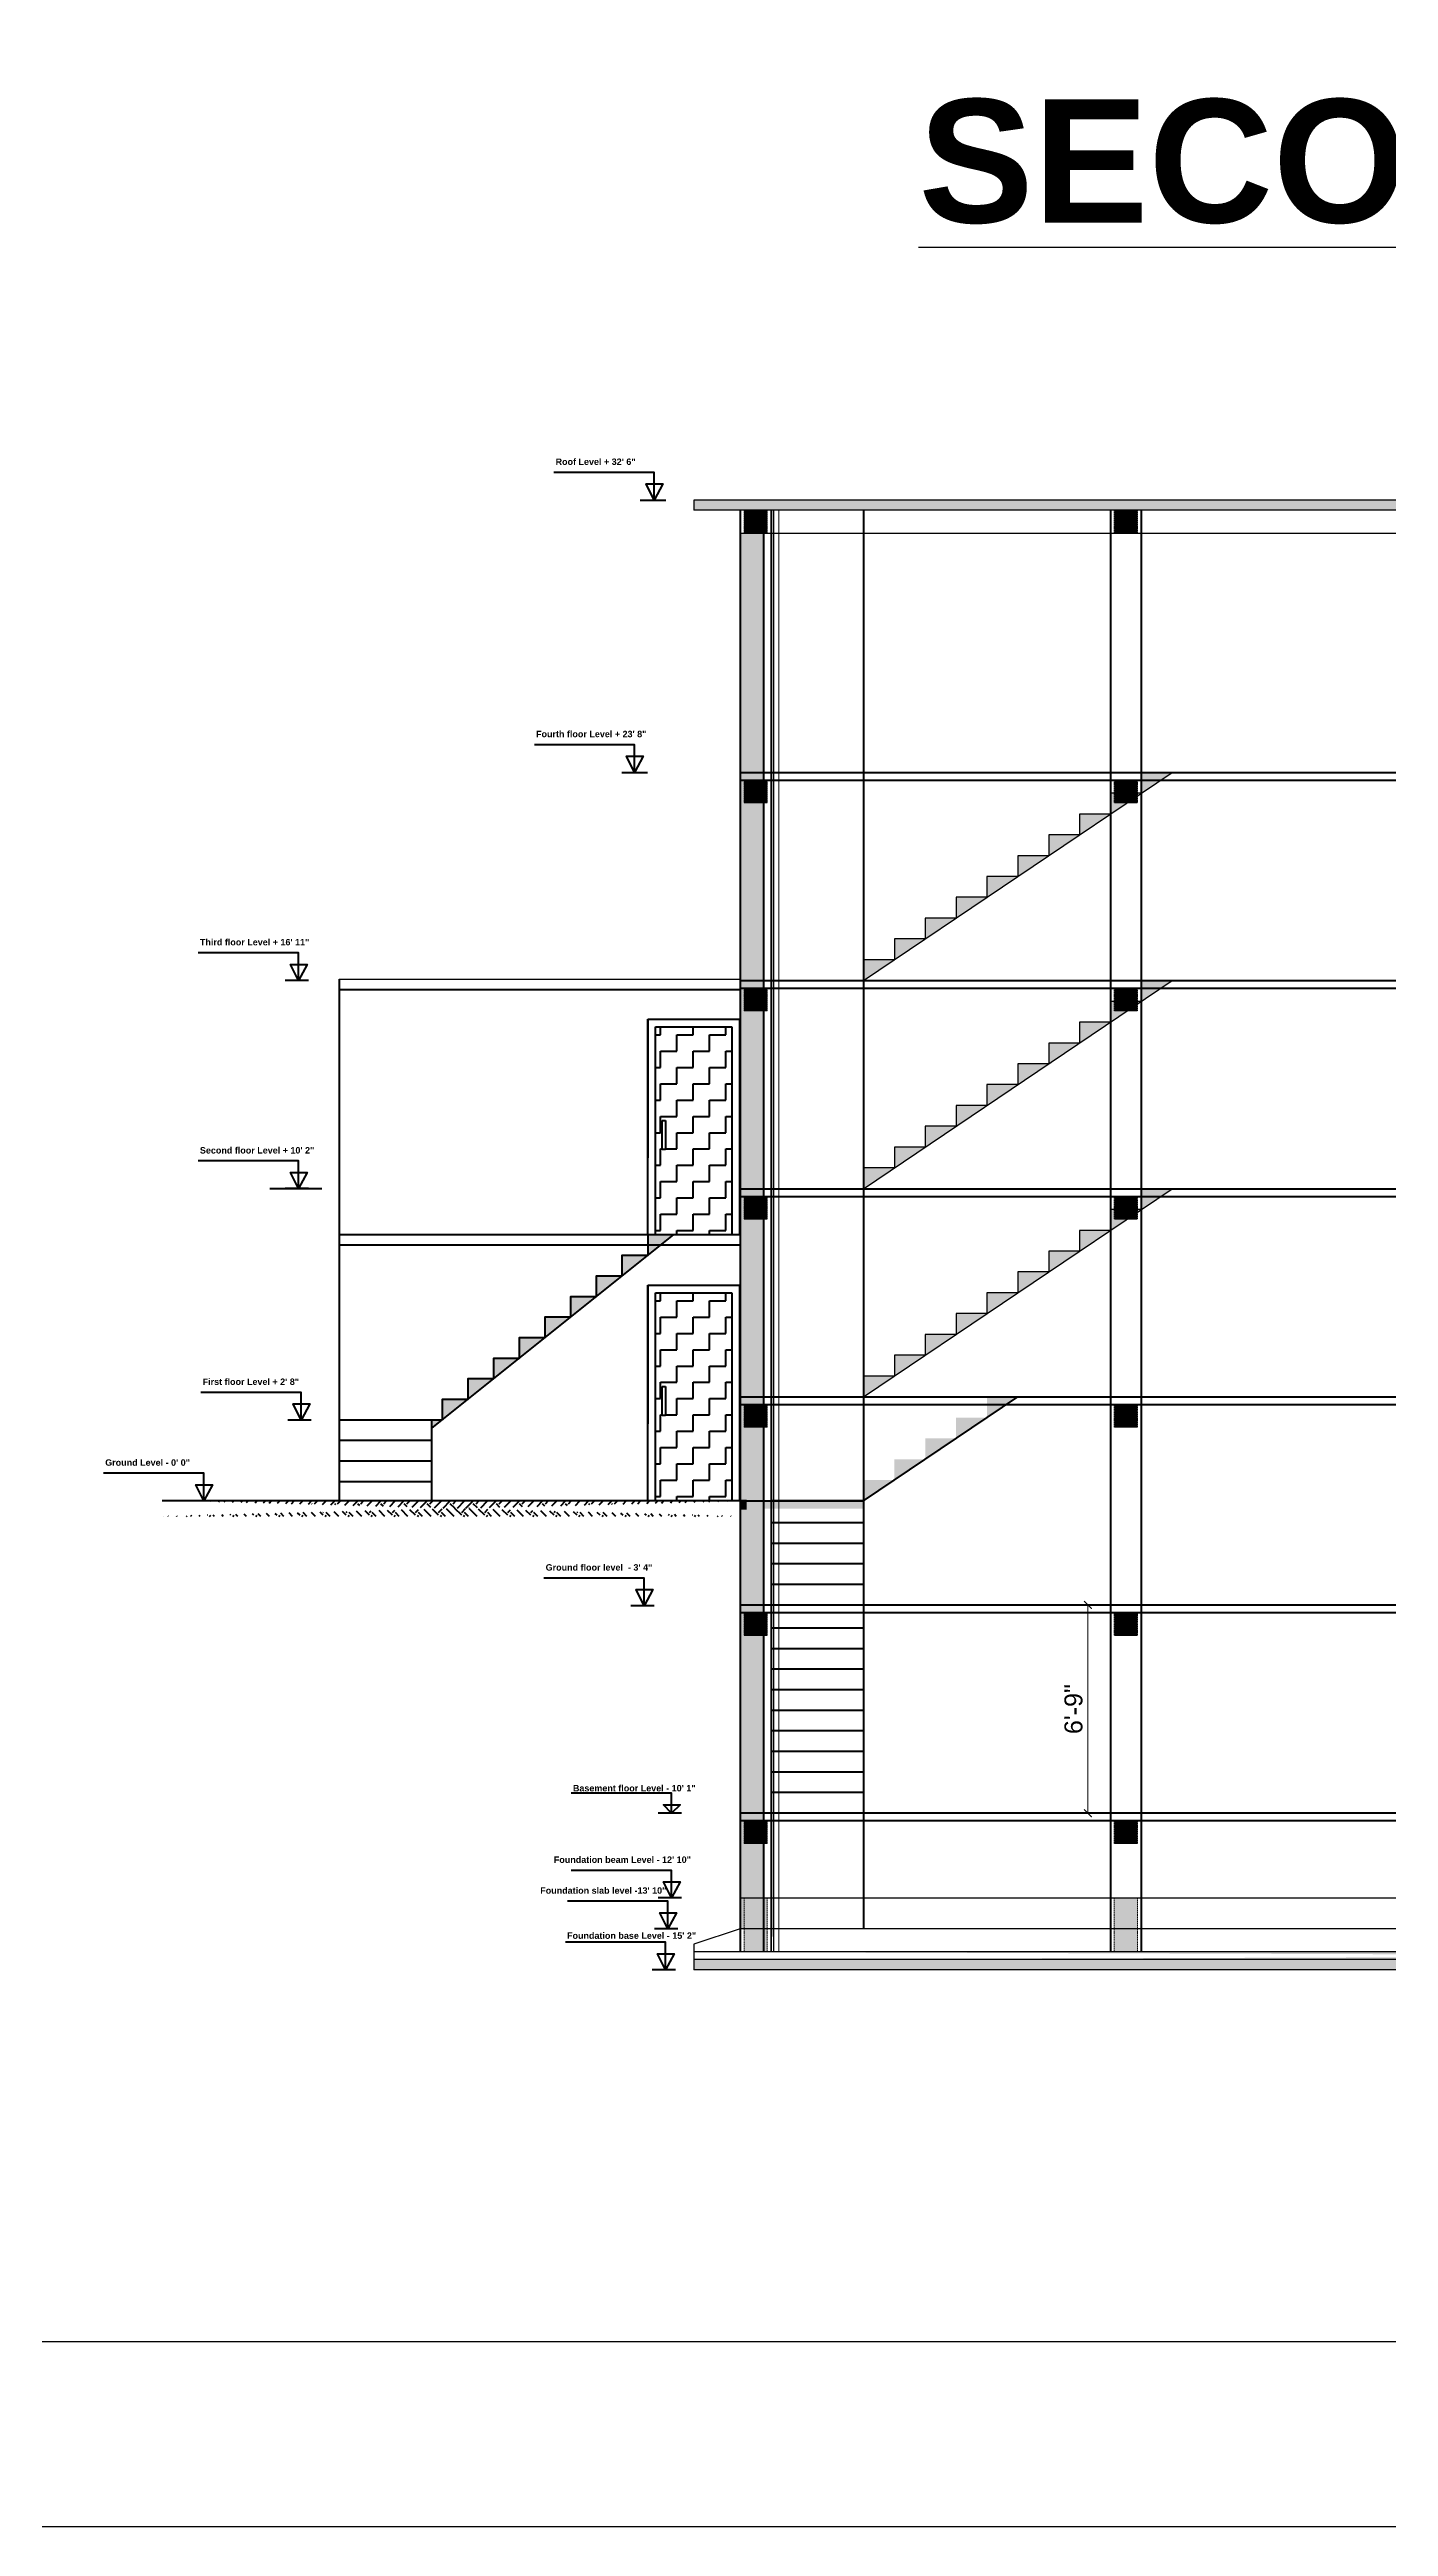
# Model space of a CAD drawing. Extents: x -2338379 to 930990, y -818978 to 106940.
# Drawn here: x 373911 to 374432, y -199437 to -198473 of the extents above; entities that cross this region are included whole.
import ezdxf

# ---------------------------------------------------------------- set-up
doc = ezdxf.new("R2010")
doc.units = 0
doc.header["$MEASUREMENT"] = 0
doc.header["$PDMODE"] = 34
doc.linetypes.add('DASHED', pattern=[0.75, 0.5, -0.25])
doc.layers.get('0').update_dxf_attribs({"linetype": 'CONTINUOUS', "lineweight": 30})
doc.layers.get('DEFPOINTS').update_dxf_attribs({"linetype": 'CONTINUOUS'})
for name, color, linetype, lineweight in [('BEAM', 1, 'DASHED', 18), ('Door', 5, 'CONTINUOUS', 5), ('Plaster', 163, 'CONTINUOUS', 15), ('STAIRCASE', 32, 'CONTINUOUS', 25), ('thermo', 50, 'CONTINUOUS', 35), ('WALL', 1, 'CONTINUOUS', 40)]:
    doc.layers.add(name, color=color, linetype=linetype, lineweight=lineweight)
doc.layers.add('mesh', color=10, linetype='CONTINUOUS')
doc.styles.get("Standard").update_dxf_attribs({"font": 'times.ttf', "height": 6})
doc.styles.add('style1', font='arial.ttf')
doc.dimstyles.new('DIM1', dxfattribs={"dimscale": 0, "dimtxt": 7, "dimasz": 3, "dimexe": 3, "dimexo": 15, "dimgap": 2, "dimtad": 1, "dimdec": 0, "dimzin": 0, "dimdsep": 46, "dimlunit": 4, "dimtxsty": 'style1', "dimblk1": 'ARCHTICK', "dimblk2": 'ARCHTICK', "dimsah": 1, "dimcen": 0, "dimclrd": 6, "dimclre": 6, "dimclrt": 256, "dimadec": 0, "dimazin": 0, "dimtfac": 0.333333, "dimtdec": 0, "dimtofl": 0, "dimtmove": 2, "dimatfit": 3, "dimldrblk": 'ARCHTICK', "dimfxl": 1, "dimtolj": 1, "dimtzin": 0, "dimlwd": 13, "dimlwe": 13, "dimarcsym": 0})
pattern_1 = [(50, (363483.968, -200335.6095), (5.46554, -0.4781726), [0.5715, -6.2865]), (355, (363483.968, -200335.6095), (-1.0572848, 5.7316993), [0.4572, -5.0292]), (100.451, (363484.4236, -200335.6494), (4.408275, 5.2535006), [0.4857, -5.3427]), (46.1842, (363483.968, -200334.0855), (8.1323712, -1.26127), [0.85725, -9.42975]), (96.6356, (363484.646, -200334.191), (7.122127, 7.4227667), [0.72855, -8.01405]), (351.184, (363483.968, -200334.0855), (7.122138, 7.4227535), [0.6858, -7.5438]), (21, (363484.73, -200334.4665), (4.5484464, -3.0679656), [0.5715, -6.2865]), (326, (363484.73, -200334.4665), (1.8540609, 5.525639), [0.4572, -5.0292]), (71.4514, (363485.109, -200334.722), (6.4024947, 2.4576857), [0.4857, -5.3427]), (37.5, (363483.9681, -200335.6095), (0.0926581, 2.53665117), [0, -4.96824, 0, -5.1054, 0, -5.04825]), (7.5, (363483.968, -200335.6095), (2.0045899, 3.00541724), [0, -2.91084, 0, -4.85394, 0, -1.92405]), (327.5, (363482.2688, -200335.6095), (4.06771786, -0.17186232), [0, -1.905, 0, -5.9436, 0, -7.8867]), (317.5, (363481.507, -200335.6095), (4.4438754, 0.7627947), [0, -2.4765, 0, -3.94716, 0, -5.6007])]

# ---------------------------------------------------------------- blocks, each defined once
blk = doc.blocks.new('staircase')
at = {"layer": 'STAIRCASE'}
for p, q in [((0, 0), (-120, 81)), ((-108, 81), (-108, 72.9)), ((-108, 72.9), (-96, 72.9)), ((-96, 72.9), (-96, 64.8)), ((-96, 64.8), (-84, 64.8)), ((-84, 64.8), (-84, 56.7)), ((-84, 56.7), (-72, 56.7)), ((-72, 56.7), (-72, 48.6)), ((-72, 48.6), (-60, 48.6)), ((-60, 48.6), (-60, 40.5)), ((-60, 40.5), (-48, 40.5)), ((-48, 40.5), (-48, 32.4)), ((-48, 32.4), (-36, 32.4)), ((-36, 32.4), (-36, 24.3)), ((-36, 24.3), (-24, 24.3)), ((-24, 24.3), (-24, 16.2)), ((-24, 16.2), (-12, 16.2)), ((-12, 8.1), (0, 8.1))]:
    blk.add_line(p, q, dxfattribs=at)
for points in [[(-12, 16.2), (-12, 8.1)], [(0, 8.1), (0, 0)]]:
    blk.add_lwpolyline(points, dxfattribs=at)
blk = doc.blocks.new('beam')
blk.add_hatch(color=5).paths.add_polyline_path([(-1.5, 0), (-10.5, 0), (-10.5, -9), (-1.5, -9)])
at = {"layer": 'BEAM'}
for p, q in [((-10.5, 0), (-10.5, -9)), ((-1.5, 0), (-1.5, -9))]:
    blk.add_line(p, q, dxfattribs=at)
blk = doc.blocks.new('beam12')
blk.add_hatch(color=5).paths.add_polyline_path([(-1.5, 21), (-10.5, 21), (-10.5, 0), (-1.5, 0)])
at = {"layer": 'BEAM'}
for p, q in [((-10.5, 21), (-10.5, 0)), ((-1.5, 21), (-10.5, 21)), ((-1.5, 21), (-1.5, 0)), ((-1.5, 0), (-10.5, 0))]:
    blk.add_line(p, q, dxfattribs=at)
blk = doc.blocks.new('_ARCHTICK')
at = {"color": 0, "linetype": 'ByBlock', "const_width": 0.15}
blk.add_lwpolyline([(-0.5, -0.5), (0.5, 0.5)], dxfattribs=at)
blk = doc.blocks.new('*D12')
at = {"color": 6, "lineweight": 13, "transparency": 16777216}
for p, q in [((374309.04, -199078.47), (374312.29, -199078.47)), ((374315.29, -199078.47), (374315.29, -199159.47)), ((374309.04, -199159.47), (374312.29, -199159.47))]:
    blk.add_line(p, q, dxfattribs=at)
at = {"layer": 'DEFPOINTS', "color": 0, "lineweight": 30, "transparency": 16777216}
for p in [(374324.04, -199078.47), (374315.29, -199159.47), (374324.04, -199159.47)]:
    blk.add_point(p, dxfattribs=at)
at = {"color": 6, "lineweight": 13, "transparency": 16777216, "xscale": 3, "yscale": 3, "zscale": 3}
for p, rotation in [((374315.29, -199078.47), 90), ((374315.29, -199159.47), 270)]:
    blk.add_blockref('_ARCHTICK', p, dxfattribs=dict(at, rotation=rotation))
at = {"lineweight": 40, "transparency": 16777216, "insert": (374309.72, -199118.97), "char_height": 7, "attachment_point": 5, "rotation": 90, "style": 'style1'}
blk.add_mtext('\\A1;6\'-9"', dxfattribs=at)

msp = doc.modelspace()

# ---------------------------------------------------------------- hatches: boundary and pattern name
at = {"lineweight": 40}
h = msp.add_hatch(dxfattribs=at)
h.set_pattern_fill('AR-CONC', color=5, scale=0.03, style=0)
h.set_pattern_definition(pattern_1)
h.paths.add_polyline_path([(375074.04, -198648.47), (374162.04, -198648.47), (374162.04, -198652.47), (375074.04, -198652.47)])
h = msp.add_hatch(dxfattribs=at)
h.set_pattern_fill('AR-CONC', color=256, scale=0.03, style=0)
h.set_pattern_definition(pattern_1)
h.paths.add_polyline_path([(374189.04, -198661.47), (374180.04, -198661.47), (374180.04, -198754.47), (374189.04, -198754.47)])
h.paths.add_polyline_path([(374189.04, -198754.47), (374180.04, -198754.47), (374180.04, -198757.47), (374189.04, -198757.47)])
h.paths.add_polyline_path([(374189.04, -198757.47), (374180.04, -198757.47), (374180.04, -198835.47), (374189.04, -198835.47)])
h.paths.add_polyline_path([(374189.04, -198838.47), (374180.04, -198838.47), (374180.04, -198916.47), (374189.04, -198916.47)])
h.paths.add_polyline_path([(374189.04, -198835.47), (374180.04, -198835.47), (374180.04, -198838.47), (374189.04, -198838.47)])
h.paths.add_polyline_path([(374189.04, -198916.47), (374180.04, -198916.47), (374180.04, -198919.47), (374189.04, -198919.47)])
h.paths.add_polyline_path([(374189.04, -198919.47), (374180.04, -198919.47), (374180.04, -198997.47), (374189.04, -198997.47)])
h.paths.add_polyline_path([(374189.04, -199000.47), (374180.04, -199000.47), (374180.04, -199037.98), (374182.54, -199037.98), (374189.04, -199037.98)])
h.paths.add_polyline_path([(374189.04, -198997.47), (374180.04, -198997.47), (374180.04, -199000.47), (374189.04, -199000.47)])
h.paths.add_polyline_path([(374189.04, -199037.98), (374182.54, -199037.98), (374180.04, -199037.98), (374180.04, -199078.47), (374189.04, -199078.47)])
h.paths.add_polyline_path([(374189.04, -199078.47), (374180.04, -199078.47), (374180.04, -199081.47), (374189.04, -199081.47)])
h.paths.add_polyline_path([(374189.04, -199081.47), (374180.04, -199081.47), (374180.04, -199159.47), (374189.04, -199159.47)])
h.paths.add_polyline_path([(374189.04, -199159.47), (374180.04, -199159.47), (374180.04, -199162.47), (374189.04, -199162.47)])
h.paths.add_polyline_path([(374189.04, -199162.47), (374180.04, -199162.47), (374180.04, -199204.47), (374181.54, -199204.47), (374181.54, -199192.47), (374189.04, -199192.47)])
h = msp.add_hatch(dxfattribs=at)
h.set_pattern_fill('EARTH', color=256, angle=45, style=0)
h.set_pattern_definition([(45, (363483.968, -200335.6095), (9e-16, 8.980256), [6.35, -6.35]), (45, (363482.284, -200333.926), (9e-16, 8.980256), [6.35, -6.35]), (45, (363480.6005, -200332.242), (9e-16, 8.980256), [6.35, -6.35]), (135, (363480.6005, -200331.1194), (-8.980256, 9e-16), [6.35, -6.35]), (135, (363482.284, -200329.4356), (-8.980256, 9e-16), [6.35, -6.35]), (135, (363483.968, -200327.752), (-8.980256, 9e-16), [6.35, -6.35])])
edge = h.paths.add_edge_path()
edge.add_line((374144.04, -199037.98), (373967.44, -199037.98))
edge.add_line((374180.04, -199043.98), (373955.13, -199043.98))
edge.add_line((374180.04, -199037.98), (374144.1, -199037.98))
msp.add_hatch(color=5, dxfattribs=at).paths.add_polyline_path([(374182.54, -199037.98), (374180.04, -199037.98), (374180.04, -199040.98), (374182.54, -199040.98)])
at = {"lineweight": 211}
h = msp.add_hatch(color=5, dxfattribs=at)
h.paths.add_polyline_path([(374216.04, -199037.97), (374216.04, -199040.97), (374182.54, -199040.97), (374182.54, -199037.97)])
h.paths.add_polyline_path([(374228.04, -199037.97), (374228.04, -199040.97), (374216.04, -199040.97), (374216.04, -199037.97)])
h = msp.add_hatch(dxfattribs=at)
h.set_pattern_fill('AR-CONC', color=2, scale=0.02, style=0)
h.set_pattern_definition([(50, (363483.968, -200335.6095), (3.6436934, -0.3187817), [0.381, -4.191]), (355, (363483.968, -200335.6095), (-0.7048565, 3.8211329), [0.3048, -3.3528]), (100.451, (363484.2717, -200335.636), (2.93885, 3.5023338), [0.3238, -3.5618]), (46.1842, (363483.968, -200334.5935), (5.4215808, -0.8408466), [0.5715, -6.2865]), (96.6356, (363484.42, -200334.6636), (4.7480847, 4.948511), [0.4857, -5.3427]), (351.184, (363483.968, -200334.5935), (4.748092, 4.9485024), [0.4572, -5.0292]), (21, (363484.476, -200334.8475), (3.0322976, -2.0453104), [0.381, -4.191]), (326, (363484.476, -200334.8475), (1.2360406, 3.6837593), [0.3048, -3.3528]), (71.4514, (363484.7288, -200335.018), (4.2683298, 1.6384572), [0.3238, -3.5618]), (37.5, (363483.9681, -200335.6095), (0.06177207, 1.69110078), [0, -3.31216, 0, -3.4036, 0, -3.3655]), (7.5, (363483.9681, -200335.6095), (1.33639325, 2.0036115), [0, -1.94056, 0, -3.23596, 0, -1.2827]), (327.5, (363482.8353, -200335.6095), (2.7118119, -0.11457488), [0, -1.27, 0, -3.9624, 0, -5.2578]), (317.5, (363482.3273, -200335.6095), (2.96258363, 0.5085298), [0, -1.651, 0, -2.63144, 0, -3.7338])])
edge = h.paths.add_edge_path()
edge.add_line((375074.04, -199213.47), (374162.04, -199213.47))
edge.add_line((375074.04, -199216.47), (374162.04, -199216.47))
h = msp.add_hatch()
h.set_pattern_fill('HEX', color=256, scale=0.2, style=0)
h.set_pattern_definition([(0, (363483.9681, -200327.1095), (0, 1.099852), [0.635, -1.27]), (120, (363483.9681, -200327.1095), (-0.95249977, -0.549926), [0.635, -1.27]), (60, (363484.6031, -200327.1095), (-0.95249977, 0.549926), [0.635, -1.27])])
h.paths.add_polyline_path([(374162.04, -199216.47), (374162.04, -199220.47), (375074.04, -199220.47), (375074.04, -199216.47)])
h = msp.add_hatch()
h.set_pattern_fill('AR-SAND', color=256, scale=0.03, style=0)
h.set_pattern_definition([(37.5, (363483.9681, -200327.1095), (-0.04800094, 1.46823971), [0, -1.15824, 0, -1.2954, 0, -1.23825]), (7.5, (363483.9681, -200327.1095), (1.34856985, 2.1504753), [0, -0.62484, 0, -1.04394, 0, -0.40005]), (327.5, (363483.0308, -200327.1095), (2.37297711, 0.00431155), [0, -0.381, 0, -1.3716, 0, -1.7907]), (317.5, (363483.0308, -200327.1095), (2.29066936, 0.66878797), [0, -0.1905, 0, -0.89916, 0, -1.0287])])
h.paths.add_polyline_path([(374162.04, -199216.47), (374162.04, -199220.47), (375074.04, -199220.47), (375074.04, -199216.47)])
at = {"layer": 'STAIRCASE'}
h = msp.add_hatch(color=5, dxfattribs=at)
h.paths.add_polyline_path([(374336.04, -198754.47), (374348.04, -198754.47), (374336.04, -198762.57)])
h.paths.add_polyline_path([(374324.04, -198762.57), (374336.04, -198762.57), (374324.04, -198770.67)])
h.paths.add_polyline_path([(374312.04, -198770.67), (374324.04, -198770.67), (374312.04, -198778.77)])
h.paths.add_polyline_path([(374300.04, -198778.77), (374312.04, -198778.77), (374300.04, -198786.87)])
h.paths.add_polyline_path([(374288.04, -198786.87), (374300.04, -198786.87), (374288.04, -198794.97)])
h.paths.add_polyline_path([(374276.04, -198794.97), (374288.04, -198794.97), (374276.04, -198803.07)])
h.paths.add_polyline_path([(374264.04, -198803.07), (374276.04, -198803.07), (374264.04, -198811.17)])
h.paths.add_polyline_path([(374252.04, -198811.17), (374264.04, -198811.17), (374252.04, -198819.27)])
h.paths.add_polyline_path([(374240.04, -198819.27), (374252.04, -198819.27), (374240.04, -198827.37)])
h.paths.add_polyline_path([(374228.04, -198827.37), (374240.04, -198827.37), (374228.04, -198835.47)])
h = msp.add_hatch(color=5, dxfattribs=at)
h.paths.add_polyline_path([(374336.04, -198835.47), (374348.04, -198835.47), (374336.04, -198843.57)])
h.paths.add_polyline_path([(374324.04, -198843.57), (374336.04, -198843.57), (374324.04, -198851.67)])
h.paths.add_polyline_path([(374312.04, -198851.67), (374324.04, -198851.67), (374312.04, -198859.77)])
h.paths.add_polyline_path([(374300.04, -198859.77), (374312.04, -198859.77), (374300.04, -198867.87)])
h.paths.add_polyline_path([(374288.04, -198867.87), (374300.04, -198867.87), (374288.04, -198875.97)])
h.paths.add_polyline_path([(374276.04, -198875.97), (374288.04, -198875.97), (374276.04, -198884.07)])
h.paths.add_polyline_path([(374264.04, -198884.07), (374276.04, -198884.07), (374264.04, -198892.17)])
h.paths.add_polyline_path([(374252.04, -198892.17), (374264.04, -198892.17), (374252.04, -198900.27)])
h.paths.add_polyline_path([(374240.04, -198900.27), (374252.04, -198900.27), (374240.04, -198908.37)])
h.paths.add_polyline_path([(374228.04, -198908.37), (374240.04, -198908.37), (374228.04, -198916.47)])
h = msp.add_hatch(color=5, dxfattribs=at)
h.paths.add_polyline_path([(374336.04, -198916.47), (374348.04, -198916.47), (374336.04, -198924.57)])
h.paths.add_polyline_path([(374324.04, -198924.57), (374336.04, -198924.57), (374324.04, -198932.67)])
h.paths.add_polyline_path([(374312.04, -198932.67), (374324.04, -198932.67), (374312.04, -198940.77)])
h.paths.add_polyline_path([(374300.04, -198940.77), (374312.04, -198940.77), (374300.04, -198948.87)])
h.paths.add_polyline_path([(374288.04, -198948.87), (374300.04, -198948.87), (374288.04, -198956.97)])
h.paths.add_polyline_path([(374276.04, -198956.97), (374288.04, -198956.97), (374276.04, -198965.07)])
h.paths.add_polyline_path([(374264.04, -198965.07), (374276.04, -198965.07), (374264.04, -198973.17)])
h.paths.add_polyline_path([(374252.04, -198973.17), (374264.04, -198973.17), (374252.04, -198981.27)])
h.paths.add_polyline_path([(374240.04, -198981.27), (374252.04, -198981.27), (374240.04, -198989.37)])
h.paths.add_polyline_path([(374228.04, -198989.37), (374240.04, -198989.37), (374228.04, -198997.47)])
at = {"layer": 'STAIRCASE', "lineweight": 40}
h = msp.add_hatch(color=5, dxfattribs=at)
h.paths.add_polyline_path([(374064.04, -199006.48), (374060.04, -199006.48), (374060.04, -199009.68)])
h.paths.add_polyline_path([(374074.04, -198998.48), (374064.04, -198998.48), (374064.04, -199006.48)])
h.paths.add_polyline_path([(374084.04, -198990.48), (374074.04, -198990.48), (374074.04, -198998.48)])
h.paths.add_polyline_path([(374087.04, -198982.48), (374084.04, -198982.48), (374084.04, -198990.48), (374087.04, -198988.08)])
h.paths.add_polyline_path([(374089.04, -198982.48), (374087.04, -198982.48), (374087.04, -198988.08), (374089.04, -198986.48)])
h.paths.add_polyline_path([(374094.04, -198982.48), (374089.04, -198982.48), (374089.04, -198986.48)])
h.paths.add_polyline_path([(374104.04, -198974.48), (374094.04, -198974.48), (374094.04, -198982.48)])
h.paths.add_polyline_path([(374110.54, -198969.28), (374110.54, -198966.48), (374104.04, -198966.48), (374104.04, -198974.48)])
h.paths.add_polyline_path([(374112.54, -198967.68), (374112.54, -198966.48), (374110.54, -198966.48), (374110.54, -198969.28)])
h.paths.add_polyline_path([(374114.04, -198966.48), (374112.54, -198966.48), (374112.54, -198967.68)])
h.paths.add_polyline_path([(374115.54, -198958.48), (374114.04, -198958.48), (374114.04, -198966.48), (374115.54, -198965.28)])
h.paths.add_polyline_path([(374117.54, -198958.98), (374117.04, -198958.48), (374115.54, -198958.48), (374115.54, -198965.28), (374117.54, -198963.68)])
h.paths.add_polyline_path([(374123.42, -198958.98), (374117.54, -198958.98), (374117.54, -198963.68)])
h.paths.add_polyline_path([(374124.04, -198958.48), (374117.04, -198958.48), (374117.54, -198958.98), (374123.42, -198958.98)])
h.paths.add_polyline_path([(374125.92, -198956.98), (374124.04, -198956.98), (374124.04, -198958.48)])
h.paths.add_polyline_path([(374129.67, -198953.98), (374124.04, -198953.98), (374124.04, -198956.98), (374125.92, -198956.98)])
h.paths.add_polyline_path([(374134.04, -198950.48), (374124.04, -198950.48), (374124.04, -198953.98), (374129.67, -198953.98)])
h.paths.add_polyline_path([(374144.04, -198942.48), (374134.04, -198942.48), (374134.04, -198950.48)])
h.paths.add_polyline_path([(374149.04, -198938.48), (374144.04, -198938.48), (374144.04, -198942.48)])
h.paths.add_polyline_path([(374154.04, -198934.48), (374144.04, -198934.48), (374144.04, -198938.48), (374149.04, -198938.48)])
at = {"layer": 'STAIRCASE'}
h = msp.add_hatch(color=5, dxfattribs=at)
h.paths.add_polyline_path([(374228.04, -199029.87), (374240.04, -199029.87), (374228.04, -199037.97)])
h.paths.add_polyline_path([(374240.04, -199021.77), (374252.04, -199021.77), (374240.04, -199029.87)])
h.paths.add_polyline_path([(374252.04, -199013.67), (374264.04, -199013.67), (374252.04, -199021.77)])
h.paths.add_polyline_path([(374264.04, -199005.57), (374276.04, -199005.57), (374264.04, -199013.67)])
h.paths.add_polyline_path([(374276.04, -199000.46), (374283.62, -199000.46), (374276.04, -199005.57)])
h.paths.add_polyline_path([(374276.04, -198997.47), (374288.04, -198997.47), (374283.62, -199000.46), (374276.04, -199000.46)])

# ---------------------------------------------------------------- linework, layer by layer
at = {"lineweight": 40}
for p, q in [((374141.09, -198648.47), (374151.07, -198648.47)), ((374180.04, -198652.47), (374180.04, -199207.47)), ((374192.04, -198652.47), (374192.04, -199207.47)), ((374228.04, -198652.47), (374228.04, -199204.47)), ((374324.04, -198652.47), (374324.04, -199213.47)), ((374336.04, -198652.47), (374336.04, -199213.47)), ((374133.96, -198754.44), (374143.91, -198754.44)), ((374024.04, -198834.98), (374024.04, -198934.48)), ((374024.04, -198838.98), (374180.04, -198838.98)), ((374149.68, -198889.89), (374150.94, -198889.89)), ((374149.68, -198901.18), (374149.68, -198889.89)), ((374150.94, -198889.89), (374150.94, -198901.18)), ((374150.94, -198901.18), (374149.68, -198901.18)), ((374017.26, -198916.47), (373997.04, -198916.47)), ((374024.04, -198934.48), (374024.04, -199037.98)), ((374180.04, -198934.48), (374024.04, -198934.48)), ((374180.04, -198938.48), (374024.04, -198938.48)), ((374149.68, -198993.39), (374150.94, -198993.39)), ((374149.68, -199004.68), (374149.68, -198993.39)), ((374150.94, -198993.39), (374150.94, -199004.68)), ((374150.94, -199004.68), (374149.68, -199004.68)), ((374144.04, -199037.98), (373967.44, -199037.98)), ((374182.54, -199037.98), (374180.04, -199037.98)), ((374182.54, -199040.98), (374180.04, -199040.98))]:
    msp.add_line(p, q, dxfattribs=at)
for p, q in [((375074.04, -198648.47), (374162.04, -198648.47)), ((374162.04, -198648.47), (374162.04, -198652.47)), ((375074.04, -198652.47), (374162.04, -198652.47)), ((374786.04, -198661.47), (374180.04, -198661.47)), ((374024.04, -198834.98), (374180.04, -198834.98)), ((374216.04, -199078.47), (374180.04, -199078.47)), ((374423.04, -199159.47), (374384.04, -199159.47)), ((374180.04, -199204.47), (374162.04, -199210.47)), ((374162.04, -199210.47), (374162.04, -199220.47)), ((375044.04, -199204.47), (374180.04, -199204.47)), ((375074.04, -199213.47), (374162.04, -199213.47)), ((375074.04, -199216.47), (374162.04, -199216.47)), ((375074.04, -199216.47), (374162.04, -199216.47)), ((375074.04, -199220.47), (374162.04, -199220.47))]:
    msp.add_line(p, q)
at = {"color": 5, "lineweight": 211}
for p, q in [((374180.04, -198754.47), (375056.04, -198754.47)), ((374180.04, -198757.47), (375056.04, -198757.47)), ((374180.04, -198835.47), (375056.04, -198835.47)), ((374180.04, -198838.47), (375056.04, -198838.47)), ((374180.04, -198916.47), (375056.04, -198916.47)), ((374180.04, -198919.47), (375056.04, -198919.47)), ((374180.04, -198997.47), (375044.04, -198997.47)), ((374180.04, -199000.47), (375044.04, -199000.47)), ((375056.04, -199078.47), (374180.04, -199078.47)), ((375056.04, -199081.47), (374180.04, -199081.47)), ((375056.04, -199159.47), (374180.04, -199159.47)), ((375056.04, -199162.47), (374180.04, -199162.47))]:
    msp.add_line(p, q, dxfattribs=at)
at = {"lineweight": 211}
for p, q in [((374012.09, -198835.44), (374002.98, -198835.44)), ((374012.09, -198916.44), (374002.98, -198916.44)), ((374013.14, -199006.48), (374004.03, -199006.48)), ((374024.04, -199037.98), (373955.13, -199037.98)), ((374146.59, -199078.74), (374137.48, -199078.74)), ((374157.19, -199159.47), (374148.08, -199159.47)), ((374157.19, -199192.47), (374148.08, -199192.47)), ((374155.75, -199204.47), (374146.64, -199204.47)), ((374154.92, -199220.47), (374145.81, -199220.47))]:
    msp.add_line(p, q, dxfattribs=at)
at = {"color": 3}
for points in [[(376189.24, -199437.04), (376189.24, -197190.64), (373011.64, -197190.64), (373011.64, -199437.04)], [(376117.24, -199365.04), (376117.24, -197262.64), (373083.64, -197262.64), (373083.64, -199365.04)]]:
    msp.add_lwpolyline(points, close=True, dxfattribs=at)
at = {"lineweight": 211}
for points in [[(374146.55, -198648.47), (374146.55, -198642.21), (374149.94, -198642.21), (374146.55, -198648.47), (374143.42, -198642.23), (374146.55, -198642.21), (374146.55, -198637.72), (374107.57, -198637.72)], [(374138.94, -198754.44), (374138.94, -198748.18), (374142.32, -198748.18), (374138.94, -198754.44), (374135.81, -198748.2), (374138.94, -198748.18), (374138.94, -198743.68), (374099.95, -198743.68)], [(374008.19, -198835.44), (374008.19, -198829.18), (374011.57, -198829.18), (374008.19, -198835.44), (374005.06, -198829.2), (374008.19, -198829.18), (374008.19, -198824.68), (373969.21, -198824.68)], [(374008.19, -198916.44), (374008.19, -198910.18), (374011.57, -198910.18), (374008.19, -198916.44), (374005.06, -198910.2), (374008.19, -198910.18), (374008.19, -198905.68), (373969.21, -198905.68)], [(374009.24, -199006.48), (374009.24, -199000.23), (374012.62, -199000.23), (374009.24, -199006.48), (374006.11, -199000.24), (374009.24, -199000.23), (374009.24, -198995.73), (373970.25, -198995.73)], [(373971.34, -199037.94), (373971.34, -199031.68), (373974.73, -199031.68), (373971.34, -199037.94), (373968.21, -199031.7), (373971.34, -199031.68), (373971.34, -199027.18), (373932.36, -199027.18)], [(374142.69, -199078.74), (374142.69, -199072.48), (374146.07, -199072.48), (374142.69, -199078.74), (374139.56, -199072.49), (374142.69, -199072.48), (374142.69, -199067.98), (374103.7, -199067.98)], [(374153.29, -199159.47), (374153.29, -199156.21), (374156.67, -199156.21), (374153.29, -199159.47), (374150.16, -199156.23), (374153.29, -199156.21), (374153.29, -199151.72), (374114.3, -199151.72)], [(374153.29, -199192.47), (374153.29, -199186.21), (374156.67, -199186.21), (374153.29, -199192.47), (374150.16, -199186.23), (374153.29, -199186.21), (374153.29, -199181.72), (374114.3, -199181.72)], [(374151.85, -199204.47), (374151.85, -199198.21), (374155.23, -199198.21), (374151.85, -199204.47), (374148.72, -199198.23), (374151.85, -199198.21), (374151.85, -199193.72), (374112.86, -199193.72)], [(374151.01, -199220.47), (374151.01, -199214.21), (374154.4, -199214.21), (374151.01, -199220.47), (374147.88, -199214.23), (374151.01, -199214.21), (374151.01, -199209.72), (374112.03, -199209.72)]]:
    msp.add_lwpolyline(points, dxfattribs=at)
at = {"color": 5}
msp.add_lwpolyline([(374180.04, -199213.47), (374180.04, -199192.47), (375056.04, -199192.47)], dxfattribs=at)
at = {"layer": 'Door', "lineweight": 40}
for p, q in [((374144.04, -198934.48), (374144.04, -198850.48)), ((374144.04, -198850.48), (374179.76, -198850.48)), ((374144.04, -198850.48), (374144.04, -198904.48)), ((374147.04, -198934.48), (374147.04, -198853.48)), ((374147.04, -198853.48), (374176.76, -198853.48)), ((374149.02, -198856.56), (374149.02, -198853.48)), ((374161.72, -198856.56), (374161.72, -198853.48)), ((374174.42, -198856.56), (374174.42, -198853.48)), ((374176.76, -198853.48), (374176.76, -198934.48)), ((374179.76, -198850.48), (374179.76, -198934.48)), ((374147.04, -198856.56), (374149.02, -198856.56)), ((374149.02, -198862.91), (374155.37, -198862.91)), ((374149.02, -198869.26), (374149.02, -198862.91)), ((374155.37, -198856.56), (374161.72, -198856.56)), ((374155.37, -198862.91), (374155.37, -198856.56)), ((374161.72, -198862.91), (374168.07, -198862.91)), ((374161.72, -198869.26), (374161.72, -198862.91)), ((374168.07, -198856.56), (374174.42, -198856.56)), ((374168.07, -198862.91), (374168.07, -198856.56)), ((374174.42, -198862.91), (374176.76, -198862.91)), ((374174.42, -198869.26), (374174.42, -198862.91)), ((374147.04, -198869.26), (374149.02, -198869.26)), ((374155.37, -198869.26), (374161.72, -198869.26)), ((374155.37, -198875.61), (374155.37, -198869.26)), ((374168.07, -198869.26), (374174.42, -198869.26)), ((374168.07, -198875.61), (374168.07, -198869.26)), ((374147.04, -198881.96), (374149.02, -198881.96)), ((374149.02, -198875.61), (374155.37, -198875.61)), ((374149.02, -198881.96), (374149.02, -198875.61)), ((374155.37, -198881.96), (374161.72, -198881.96)), ((374155.37, -198888.31), (374155.37, -198881.96)), ((374161.72, -198875.61), (374168.07, -198875.61)), ((374161.72, -198881.96), (374161.72, -198875.61)), ((374168.07, -198881.96), (374174.42, -198881.96)), ((374168.07, -198888.31), (374168.07, -198881.96)), ((374174.42, -198875.61), (374176.76, -198875.61)), ((374174.42, -198881.96), (374174.42, -198875.61)), ((374147.04, -198894.66), (374149.02, -198894.66)), ((374149.02, -198888.31), (374155.37, -198888.31)), ((374149.02, -198894.66), (374149.02, -198888.31)), ((374155.37, -198894.66), (374161.72, -198894.66)), ((374155.37, -198901.01), (374155.37, -198894.66)), ((374161.72, -198888.31), (374168.07, -198888.31)), ((374161.72, -198894.66), (374161.72, -198888.31)), ((374168.07, -198894.66), (374174.42, -198894.66)), ((374168.07, -198901.01), (374168.07, -198894.66)), ((374174.42, -198888.31), (374176.76, -198888.31)), ((374174.42, -198894.66), (374174.42, -198888.31)), ((374149.02, -198901.01), (374149.68, -198901.01)), ((374149.02, -198907.36), (374149.02, -198901.01)), ((374150.94, -198901.01), (374155.37, -198901.01)), ((374161.72, -198901.01), (374168.07, -198901.01)), ((374161.72, -198907.36), (374161.72, -198901.01)), ((374174.42, -198901.01), (374176.76, -198901.01)), ((374174.42, -198907.36), (374174.42, -198901.01)), ((374147.04, -198907.36), (374149.02, -198907.36)), ((374149.02, -198913.71), (374155.37, -198913.71)), ((374149.02, -198920.06), (374149.02, -198913.71)), ((374155.37, -198907.36), (374161.72, -198907.36)), ((374155.37, -198913.71), (374155.37, -198907.36)), ((374161.72, -198913.71), (374168.07, -198913.71)), ((374161.72, -198920.06), (374161.72, -198913.71)), ((374168.07, -198907.36), (374174.42, -198907.36)), ((374168.07, -198913.71), (374168.07, -198907.36)), ((374174.42, -198913.71), (374176.76, -198913.71)), ((374174.42, -198920.06), (374174.42, -198913.71)), ((374147.04, -198920.06), (374149.02, -198920.06)), ((374155.37, -198920.06), (374161.72, -198920.06)), ((374155.37, -198926.41), (374155.37, -198920.06)), ((374168.07, -198920.06), (374174.42, -198920.06)), ((374168.07, -198926.41), (374168.07, -198920.06)), ((374147.04, -198932.76), (374149.02, -198932.76)), ((374149.02, -198926.41), (374155.37, -198926.41)), ((374149.02, -198932.76), (374149.02, -198926.41)), ((374155.37, -198932.76), (374161.72, -198932.76)), ((374155.37, -198934.48), (374155.37, -198932.76)), ((374161.72, -198926.41), (374168.07, -198926.41)), ((374161.72, -198932.76), (374161.72, -198926.41)), ((374168.07, -198932.76), (374174.42, -198932.76)), ((374168.07, -198934.48), (374168.07, -198932.76)), ((374174.42, -198926.41), (374176.76, -198926.41)), ((374174.42, -198932.76), (374174.42, -198926.41)), ((374144.04, -199037.98), (374144.04, -198953.98)), ((374144.04, -198953.98), (374179.76, -198953.98)), ((374144.04, -198953.98), (374144.04, -199007.98)), ((374147.04, -199037.98), (374147.04, -198956.98)), ((374147.04, -198956.98), (374176.76, -198956.98)), ((374147.04, -198960.06), (374149.02, -198960.06)), ((374149.02, -198960.06), (374149.02, -198956.98)), ((374155.37, -198960.06), (374161.72, -198960.06)), ((374155.37, -198966.41), (374155.37, -198960.06)), ((374161.72, -198960.06), (374161.72, -198956.98)), ((374168.07, -198960.06), (374174.42, -198960.06)), ((374168.07, -198966.41), (374168.07, -198960.06)), ((374174.42, -198960.06), (374174.42, -198956.98)), ((374176.76, -198956.98), (374176.76, -199037.98)), ((374179.76, -198953.98), (374179.76, -199037.98)), ((374149.02, -198966.41), (374155.37, -198966.41)), ((374149.02, -198972.76), (374149.02, -198966.41)), ((374161.72, -198966.41), (374168.07, -198966.41)), ((374161.72, -198972.76), (374161.72, -198966.41)), ((374174.42, -198966.41), (374176.76, -198966.41)), ((374174.42, -198972.76), (374174.42, -198966.41)), ((374147.04, -198972.76), (374149.02, -198972.76)), ((374149.02, -198979.11), (374155.37, -198979.11)), ((374149.02, -198985.46), (374149.02, -198979.11)), ((374155.37, -198972.76), (374161.72, -198972.76)), ((374155.37, -198979.11), (374155.37, -198972.76)), ((374161.72, -198979.11), (374168.07, -198979.11)), ((374161.72, -198985.46), (374161.72, -198979.11)), ((374168.07, -198972.76), (374174.42, -198972.76)), ((374168.07, -198979.11), (374168.07, -198972.76)), ((374174.42, -198979.11), (374176.76, -198979.11)), ((374174.42, -198985.46), (374174.42, -198979.11)), ((374147.04, -198985.46), (374149.02, -198985.46)), ((374155.37, -198985.46), (374161.72, -198985.46)), ((374155.37, -198991.81), (374155.37, -198985.46)), ((374168.07, -198985.46), (374174.42, -198985.46)), ((374168.07, -198991.81), (374168.07, -198985.46)), ((374147.04, -198998.16), (374149.02, -198998.16)), ((374149.02, -198991.81), (374155.37, -198991.81)), ((374149.02, -198998.16), (374149.02, -198991.81)), ((374155.37, -198998.16), (374161.72, -198998.16)), ((374155.37, -199004.51), (374155.37, -198998.16)), ((374161.72, -198991.81), (374168.07, -198991.81)), ((374161.72, -198998.16), (374161.72, -198991.81)), ((374168.07, -198998.16), (374174.42, -198998.16)), ((374168.07, -199004.51), (374168.07, -198998.16)), ((374174.42, -198991.81), (374176.76, -198991.81)), ((374174.42, -198998.16), (374174.42, -198991.81)), ((374149.02, -199004.51), (374149.68, -199004.51)), ((374149.02, -199010.86), (374149.02, -199004.51)), ((374150.94, -199004.51), (374155.37, -199004.51)), ((374161.72, -199004.51), (374168.07, -199004.51)), ((374161.72, -199010.86), (374161.72, -199004.51)), ((374174.42, -199004.51), (374176.76, -199004.51)), ((374174.42, -199010.86), (374174.42, -199004.51)), ((374147.04, -199010.86), (374149.02, -199010.86)), ((374149.02, -199017.21), (374155.37, -199017.21)), ((374149.02, -199023.56), (374149.02, -199017.21)), ((374155.37, -199010.86), (374161.72, -199010.86)), ((374155.37, -199017.21), (374155.37, -199010.86)), ((374161.72, -199017.21), (374168.07, -199017.21)), ((374161.72, -199023.56), (374161.72, -199017.21)), ((374168.07, -199010.86), (374174.42, -199010.86)), ((374168.07, -199017.21), (374168.07, -199010.86)), ((374174.42, -199017.21), (374176.76, -199017.21)), ((374174.42, -199023.56), (374174.42, -199017.21)), ((374147.04, -199023.56), (374149.02, -199023.56)), ((374155.37, -199023.56), (374161.72, -199023.56)), ((374155.37, -199029.91), (374155.37, -199023.56)), ((374168.07, -199023.56), (374174.42, -199023.56)), ((374168.07, -199029.91), (374168.07, -199023.56)), ((374147.04, -199036.26), (374149.02, -199036.26)), ((374149.02, -199029.91), (374155.37, -199029.91)), ((374149.02, -199036.26), (374149.02, -199029.91)), ((374155.37, -199036.26), (374161.72, -199036.26)), ((374155.37, -199037.98), (374155.37, -199036.26)), ((374161.72, -199029.91), (374168.07, -199029.91)), ((374161.72, -199036.26), (374161.72, -199029.91)), ((374168.07, -199036.26), (374174.42, -199036.26)), ((374168.07, -199037.98), (374168.07, -199036.26)), ((374174.42, -199029.91), (374176.76, -199029.91)), ((374174.42, -199036.26), (374174.42, -199029.91))]:
    msp.add_line(p, q, dxfattribs=at)
at = {"layer": 'mesh'}
msp.add_line((374193.04, -198652.47), (374193.04, -199213.47), dxfattribs=at)
at = {"layer": 'Plaster'}
msp.add_line((374195.04, -198652.47), (374195.04, -199213.47), dxfattribs=at)
at = {"layer": 'STAIRCASE', "lineweight": 40}
for p, q in [((374060.04, -199009.68), (374154.04, -198934.48)), ((374060.04, -199037.98), (374060.04, -199006.48))]:
    msp.add_line(p, q, dxfattribs=at)
at = {"layer": 'STAIRCASE', "color": 5, "lineweight": 211}
msp.add_line((374228.04, -199037.97), (374288.04, -198997.47), dxfattribs=at)
at = {"layer": 'STAIRCASE', "lineweight": 90}
for p, q in [((374180.04, -199037.98), (374144.1, -199037.98)), ((374228.04, -199037.98), (374192.04, -199037.98)), ((374228.04, -199046.47), (374192.04, -199046.47)), ((374228.04, -199054.47), (374192.04, -199054.47)), ((374228.04, -199062.47), (374192.04, -199062.47)), ((374228.04, -199070.47), (374192.04, -199070.47))]:
    msp.add_line(p, q, dxfattribs=at)
at = {"layer": 'STAIRCASE', "color": 5, "lineweight": 90}
msp.add_line((374182.54, -199037.98), (374228.04, -199037.98), dxfattribs=at)
at = {"layer": 'STAIRCASE', "lineweight": 211}
for p, q in [((374228.04, -199087.47), (374192.04, -199087.47)), ((374228.04, -199095.47), (374192.04, -199095.47)), ((374228.04, -199103.47), (374192.04, -199103.47)), ((374228.04, -199111.47), (374192.04, -199111.47)), ((374228.04, -199119.47), (374192.04, -199119.47)), ((374228.04, -199127.47), (374192.04, -199127.47)), ((374228.04, -199135.47), (374192.04, -199135.47)), ((374228.04, -199143.47), (374192.04, -199143.47)), ((374228.04, -199151.47), (374192.04, -199151.47))]:
    msp.add_line(p, q, dxfattribs=at)
at = {"layer": 'STAIRCASE', "lineweight": 40}
for points in [[(374144.04, -198934.48), (374144.04, -198942.48), (374134.04, -198942.48), (374134.04, -198950.48), (374124.04, -198950.48), (374124.04, -198958.48), (374114.04, -198958.48), (374114.04, -198966.48), (374104.04, -198966.48), (374104.04, -198974.48), (374094.04, -198974.48), (374094.04, -198982.48), (374084.04, -198982.48), (374084.04, -198990.48), (374074.04, -198990.48), (374074.04, -198998.48), (374064.04, -198998.48), (374064.04, -199006.48)], [(374064.04, -199006.48), (374024.04, -199006.48)], [(374060.04, -199014.48), (374024.04, -199014.48)], [(374060.04, -199022.48), (374024.04, -199022.48)], [(374060.04, -199030.48), (374024.04, -199030.48)]]:
    msp.add_lwpolyline(points, dxfattribs=at)
at = {"layer": 'thermo'}
msp.add_line((374192.04, -198652.47), (374192.04, -199213.47), dxfattribs=at)
at = {"layer": 'WALL'}
for p, q in [((374180.04, -198652.47), (374180.04, -199213.47)), ((374189.04, -198652.47), (374189.04, -199213.47))]:
    msp.add_line(p, q, dxfattribs=at)

# ---------------------------------------------------------------- block references
at = {"color": 5, "lineweight": 211}
for name, p in [('beam', (374192.04, -198652.47)), ('beam', (374336.04, -198652.47)), ('beam', (374192.04, -198757.47)), ('beam', (374336.04, -198757.47)), ('beam', (374192.04, -198838.47)), ('beam', (374336.04, -198838.47)), ('beam', (374192.04, -198919.47)), ('beam', (374336.04, -198919.47)), ('beam', (374192.04, -199000.47)), ('beam', (374336.04, -199000.47)), ('beam', (374192.04, -199081.47)), ('beam', (374336.04, -199081.47)), ('beam', (374192.04, -199162.47)), ('beam', (374336.04, -199162.47)), ('beam12', (374192.04, -199213.47)), ('beam12', (374336.04, -199213.47))]:
    msp.add_blockref(name, p, dxfattribs=at)
at = {"layer": 'STAIRCASE', "color": 5, "xscale": -1}
for p in [(374228.04, -198835.47), (374228.04, -198916.47), (374228.04, -198997.47)]:
    msp.add_blockref('staircase', p, dxfattribs=at)

# ---------------------------------------------------------------- texts
at = {"insert": (374249.43, -198492.51), "char_height": 48, "width": 849.6948, "attachment_point": 1}
msp.add_mtext('{\\fArial|b1|i0|c0|p34;\\L\\C1;SECOND FLOOR}', dxfattribs=at)
at = {"lineweight": 211, "char_height": 2.5, "attachment_point": 1}
for s, insert, width in [('{\\fArial|b1|i0|c0|p34;Roof Level + 32\' 6"}', (374108.21, -198632.32), 35.2071), ('{\\fArial|b1|i0|c0|p34;Fourth floor Level + 23\' 8"}', (374100.6, -198738.28), 43.2753), ('{\\fArial|b1|i0|c0|p34;Third floor Level + 16\' 11"}', (373969.85, -198819.28), 48.791), ('{\\fArial|b1|i0|c0|p34;Second floor Level + 10\' 2"}', (373969.85, -198900.28), 47.3154), ('{\\fArial|b1|i0|c0|p34;First floor Level + 2\' 8"}', (373970.9, -198990.33), 38.3369), ('{\\fArial|b1|i0|c0|p34;Ground Level - 0\' 0"}', (373933.01, -199021.78), 35.2071), ('{\\fArial|b1|i0|c0|p34;Ground floor level  - 3\' 4"}', (374104.35, -199062.58), 41.963), ('{\\fArial|b1|i0|c0|p34;Basement floor Level - 10\' 1"}', (374114.95, -199148.5), 51.0708), ('{\\fArial|b1|i0|c0|p34;Foundation beam Level - 12\' 10"}', (374107.53, -199176.32), 53.4592), ('{\\fArial|b1|i0|c0|p34;Foundation slab level -13\' 10"}', (374102.25, -199188.32), 51.586), ('{\\fArial|b1|i0|c0|p34;Foundation base Level - 15\' 2"}', (374112.67, -199205.87), 55.7073)]:
    msp.add_mtext(s, dxfattribs=dict(at, insert=insert, width=width))

# ---------------------------------------------------------------- dimensions: what is measured, and where the dimension line sits
at = {"lineweight": 40}
dim = msp.add_linear_dim(base=(374315.29, -199159.47), p1=(374324.04, -199078.47), p2=(374324.04, -199159.47), angle=90, dimstyle='DIM1', override={"dimscale": 1, "dimtmove": 1}, dxfattribs=at)
dim.commit()
dim.dimension.update_dxf_attribs({"geometry": '*D12', "text_midpoint": (374309.72, -199118.97)})

doc.saveas('drawing.dxf')
